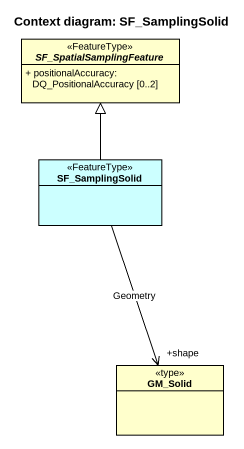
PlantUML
@startuml
title Context diagram: SF_SamplingSolid
hide circle
hide empty members
skinparam classAttributeIconSize 0
abstract class SF_SpatialSamplingFeature <<FeatureType>> {
  + positionalAccuracy: DQ_PositionalAccuracy [0..2]
}
class SF_SamplingSolid <<FeatureType>> #CCFFFF
class GM_Solid <<type>>
SF_SamplingSolid -up-|> SF_SpatialSamplingFeature
SF_SamplingSolid --> "+shape" GM_Solid : Geometry
@enduml
